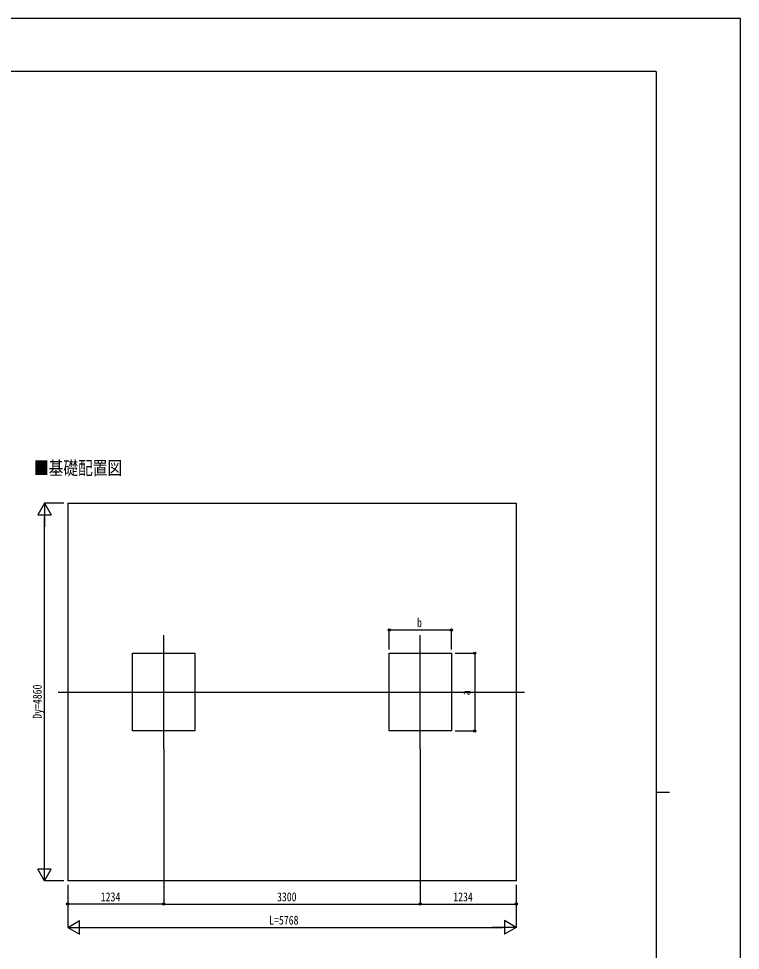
# Model space of a CAD drawing. Units: millimetres, scale not verified. Extents: x -14718 to 14718, y -10395 to 10395.
# Drawn here: x 5434 to 14718, y -1598 to 10395 of the extents above; entities that cross this region are included whole.
import ezdxf
from ezdxf.enums import TextEntityAlignment as Align

# ---------------------------------------------------------------- set-up
doc = ezdxf.new("R2010")
doc.units = ezdxf.units.MM
doc.header["$LTSCALE"] = 50
for name, color, linetype in [('0-2_USER1', 3, 'Continuous'), ('0-3_YKK_12', 2, 'Continuous'), ('0-5_YKK_A1', 4, 'Continuous'), ('0-6_YKK_D', 6, 'Continuous'), ('0-7_YKK_ZWAK', 7, 'Continuous')]:
    doc.layers.add(name, color=color, linetype=linetype)
doc.styles.add('ＭＳ ゴシック', font='')
doc.styles.get('ＭＳ ゴシック').set_extended_font_data('MS Gothic')

msp = doc.modelspace()

# ---------------------------------------------------------------- linework, layer by layer
at = {"layer": '0-3_YKK_12'}
for p, q in [((7300.57, 996.53), (7300.57, 2459.05)), ((10600.57, 996.53), (10600.57, 2459.05)), ((5940.46, 1727.79), (11939.82, 1727.79))]:
    msp.add_line(p, q, dxfattribs=at)
at = {"layer": '0-5_YKK_A1'}
for p, q in [((6066.57, 4157.79), (11834.57, 4157.79)), ((6066.57, 4157.79), (6066.57, -702.21)), ((11834.57, 4157.79), (11834.57, -702.21)), ((11834.57, -702.21), (6066.57, -702.21))]:
    msp.add_line(p, q, dxfattribs=at)
for points in [[(6900.57, 2227.79), (7700.57, 2227.79), (7700.57, 1227.79), (6900.57, 1227.79)], [(10200.57, 2227.79), (11000.57, 2227.79), (11000.57, 1227.79), (10200.57, 1227.79)]]:
    msp.add_lwpolyline(points, close=True, dxfattribs=at)
at = {"layer": '0-6_YKK_D'}
for p, q in [((5766.57, 4157.79), (5679.07, 4006.24)), ((6016.57, 4157.79), (5765.57, 4157.79)), ((5766.57, 4157.79), (5854.07, 4006.24)), ((5766.57, 4157.79), (5766.57, 3854.68)), ((5679.07, 4006.24), (5854.07, 4006.24)), ((5766.57, -527.21), (5766.57, 3982.79)), ((10200.57, 2274.88), (10200.57, 2528.79)), ((10200.57, 2527.79), (11000.57, 2527.79)), ((11000.57, 2276.81), (11000.57, 2528.79)), ((11050.57, 2227.79), (11301.57, 2227.79)), ((11300.57, 2227.79), (11300.57, 1227.79)), ((11050.57, 1227.79), (11301.57, 1227.79)), ((7300.57, 995.53), (7300.57, -1003.21)), ((7300.57, 994.53), (7300.57, -1003.21)), ((10600.57, 995.53), (10600.57, -1003.21)), ((10600.57, 995.53), (10600.57, -1003.21)), ((5766.57, -702.21), (5766.57, -399.1)), ((5766.57, -702.21), (5679.07, -550.65)), ((5854.07, -550.65), (5679.07, -550.65)), ((5766.57, -702.21), (5854.07, -550.65)), ((6016.57, -702.21), (5765.57, -702.21)), ((6066.57, -755.17), (6066.57, -1303.21)), ((6066.57, -755.17), (6066.57, -1003.21)), ((11834.57, -752.88), (11834.57, -1303.21)), ((11834.57, -752.88), (11834.57, -1003.21)), ((7300.57, -1002.21), (6066.57, -1002.21)), ((7300.57, -1002.21), (10600.57, -1002.21)), ((10600.57, -1002.21), (11834.57, -1002.21)), ((6066.57, -1302.21), (6218.12, -1214.71)), ((6066.57, -1302.21), (6218.12, -1389.71)), ((6066.57, -1302.21), (6369.68, -1302.21)), ((6218.12, -1389.71), (6218.12, -1214.71)), ((6241.57, -1302.21), (11659.57, -1302.21)), ((11834.57, -1302.21), (11531.46, -1302.21)), ((11834.57, -1302.21), (11683.01, -1214.71)), ((11683.01, -1214.71), (11683.01, -1389.71)), ((11834.57, -1302.21), (11683.01, -1389.71))]:
    msp.add_line(p, q, dxfattribs=at)
for centre in [(10200.57, 2527.79), (11000.57, 2527.79), (11300.57, 2227.79), (11300.57, 1227.79), (6066.57, -1002.21), (7300.57, -1002.21), (7300.57, -1002.21), (10600.57, -1002.21), (10600.57, -1002.21), (11834.57, -1002.21)]:
    msp.add_circle(centre, 14.88, dxfattribs=at)
at = {"layer": '0-7_YKK_ZWAK'}
for p, q in [((13632.57, 9712.5), (-13667.43, 9712.5)), ((13632.57, 9712.5), (13632.57, -8837.5)), ((13632.57, 437.5), (13807.57, 437.5))]:
    msp.add_line(p, q, dxfattribs=at)
msp.add_lwpolyline([(-14717.5, -10395), (14717.5, -10395), (14717.5, 10395), (-14717.5, 10395)], close=True, dxfattribs=at)

# ---------------------------------------------------------------- texts
at = {"layer": '0-2_USER1', "style": 'ＭＳ ゴシック', "width": 0.8}
msp.add_text('■基礎配置図', height=173.2, dxfattribs=at).set_placement((5631.29, 4472.7), align=Align.BOTTOM_LEFT)
at = {"layer": '0-6_YKK_D', "style": 'ＭＳ ゴシック', "width": 0.8}
for s, p in [('b', (10558.57, 2528.79)), ('1234', (6490.37, -1001.21)), ('3300', (8757.37, -1001.21)), ('1234', (11024.37, -1001.21)), ('L=5768', (8656.57, -1301.21))]:
    msp.add_text(s, height=115.5, dxfattribs=at).set_placement(p, align=Align.BOTTOM_LEFT)
for s, p in [('Dy=4860', (5765.57, 1383.39)), ('a', (11279.57, 1685.79))]:
    msp.add_text(s, height=115.5, rotation=90, dxfattribs=at).set_placement(p, align=Align.BOTTOM_LEFT)

doc.saveas('drawing.dxf')
